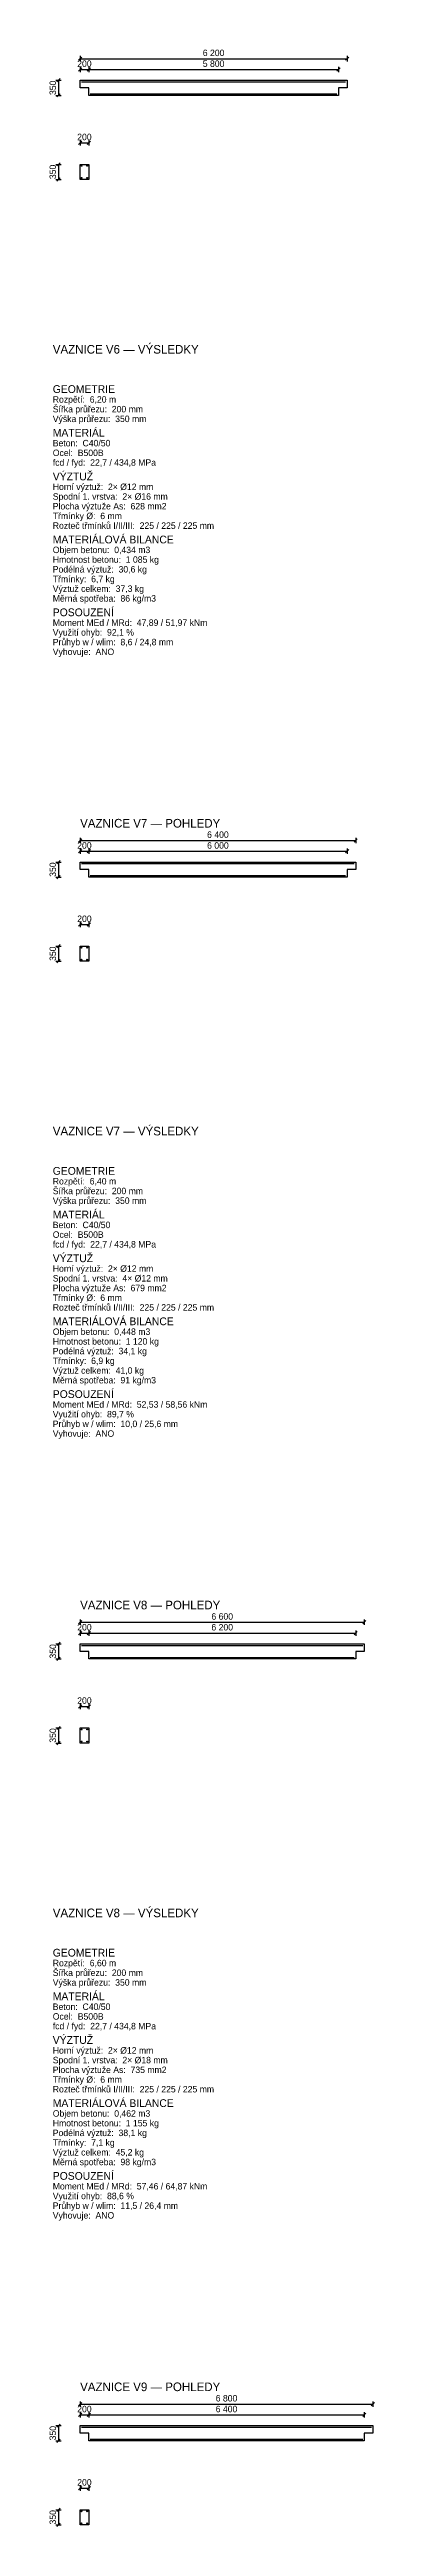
# Model space of a CAD drawing. Header units: millimetres. Extents: x -309 to 21690, y -1871722 to 127.
# Drawn here: x -77 to 7472, y -1168269 to -1110844 of the extents above; entities that cross this region are included whole.
import ezdxf
from ezdxf.enums import TextEntityAlignment as Align

# ---------------------------------------------------------------- set-up
doc = ezdxf.new("R2010")
doc.units = ezdxf.units.MM
for name, color, linetype in [('OPTICORS_BETON', 7, 'CONTINUOUS'), ('OPTICORS_KOTY', 3, 'CONTINUOUS'), ('OPTICORS_VYZTUZ', 1, 'CONTINUOUS')]:
    doc.layers.add(name, color=color, linetype=linetype)

msp = doc.modelspace()

# ---------------------------------------------------------------- linework, layer by layer
at = {"layer": 'OPTICORS_BETON'}
for points in [[(635, -1111556.25), (6835, -1111556.25), (6835, -1111731.25), (6635, -1111731.25), (6635, -1111906.25), (835, -1111906.25), (835, -1111731.25), (635, -1111731.25)], [(635, -1113506.25), (835, -1113506.25), (835, -1113856.25), (635, -1113856.25)], [(635, -1129681.25), (7035, -1129681.25), (7035, -1129856.25), (6835, -1129856.25), (6835, -1130031.25), (835, -1130031.25), (835, -1129856.25), (635, -1129856.25)], [(635, -1131631.25), (835, -1131631.25), (835, -1131981.25), (635, -1131981.25)], [(635, -1147806.25), (7235, -1147806.25), (7235, -1147981.25), (7035, -1147981.25), (7035, -1148156.25), (835, -1148156.25), (835, -1147981.25), (635, -1147981.25)], [(635, -1149756.25), (835, -1149756.25), (835, -1150106.25), (635, -1150106.25)], [(635, -1165931.25), (7435, -1165931.25), (7435, -1166106.25), (7235, -1166106.25), (7235, -1166281.25), (835, -1166281.25), (835, -1166106.25), (635, -1166106.25)], [(635, -1167881.25), (835, -1167881.25), (835, -1168231.25), (635, -1168231.25)]]:
    msp.add_lwpolyline(points, close=True, dxfattribs=at)
at = {"layer": 'OPTICORS_KOTY'}
for p, q in [((597.5, -1111093.75), (672.5, -1111018.75)), ((635, -1110993.75), (635, -1111118.75)), ((635, -1111056.25), (6835, -1111056.25)), ((6797.5, -1111093.75), (6872.5, -1111018.75)), ((6835, -1110993.75), (6835, -1111118.75)), ((72.5, -1111556.25), (197.5, -1111556.25)), ((97.5, -1111593.75), (172.5, -1111518.75)), ((135, -1111556.25), (135, -1111906.25)), ((597.5, -1111343.75), (672.5, -1111268.75)), ((635, -1111243.75), (635, -1111368.75)), ((635, -1111306.25), (835, -1111306.25)), ((797.5, -1111343.75), (872.5, -1111268.75)), ((797.5, -1111343.75), (872.5, -1111268.75)), ((835, -1111243.75), (835, -1111368.75)), ((835, -1111243.75), (835, -1111368.75)), ((835, -1111306.25), (6635, -1111306.25)), ((6597.5, -1111343.75), (6672.5, -1111268.75)), ((6635, -1111243.75), (6635, -1111368.75)), ((72.5, -1111906.25), (197.5, -1111906.25)), ((97.5, -1111943.75), (172.5, -1111868.75)), ((597.5, -1113043.75), (672.5, -1112968.75)), ((635, -1112943.75), (635, -1113068.75)), ((635, -1113006.25), (835, -1113006.25)), ((797.5, -1113043.75), (872.5, -1112968.75)), ((835, -1112943.75), (835, -1113068.75)), ((72.5, -1113506.25), (197.5, -1113506.25)), ((72.5, -1113856.25), (197.5, -1113856.25)), ((97.5, -1113543.75), (172.5, -1113468.75)), ((97.5, -1113893.75), (172.5, -1113818.75)), ((135, -1113506.25), (135, -1113856.25)), ((597.5, -1129218.75), (672.5, -1129143.75)), ((597.5, -1129468.75), (672.5, -1129393.75)), ((635, -1129118.75), (635, -1129243.75)), ((635, -1129181.25), (7035, -1129181.25)), ((635, -1129368.75), (635, -1129493.75)), ((635, -1129431.25), (835, -1129431.25)), ((797.5, -1129468.75), (872.5, -1129393.75)), ((797.5, -1129468.75), (872.5, -1129393.75)), ((835, -1129368.75), (835, -1129493.75)), ((835, -1129368.75), (835, -1129493.75)), ((835, -1129431.25), (6835, -1129431.25)), ((6797.5, -1129468.75), (6872.5, -1129393.75)), ((6835, -1129368.75), (6835, -1129493.75)), ((6997.5, -1129218.75), (7072.5, -1129143.75)), ((7035, -1129118.75), (7035, -1129243.75)), ((72.5, -1129681.25), (197.5, -1129681.25)), ((72.5, -1130031.25), (197.5, -1130031.25)), ((97.5, -1129718.75), (172.5, -1129643.75)), ((97.5, -1130068.75), (172.5, -1129993.75)), ((135, -1129681.25), (135, -1130031.25)), ((597.5, -1131168.75), (672.5, -1131093.75)), ((635, -1131068.75), (635, -1131193.75)), ((635, -1131131.25), (835, -1131131.25)), ((797.5, -1131168.75), (872.5, -1131093.75)), ((835, -1131068.75), (835, -1131193.75)), ((72.5, -1131631.25), (197.5, -1131631.25)), ((97.5, -1131668.75), (172.5, -1131593.75)), ((135, -1131631.25), (135, -1131981.25)), ((72.5, -1131981.25), (197.5, -1131981.25)), ((97.5, -1132018.75), (172.5, -1131943.75)), ((597.5, -1147343.75), (672.5, -1147268.75)), ((635, -1147243.75), (635, -1147368.75)), ((635, -1147306.25), (7235, -1147306.25)), ((7197.5, -1147343.75), (7272.5, -1147268.75)), ((7235, -1147243.75), (7235, -1147368.75)), ((72.5, -1147806.25), (197.5, -1147806.25)), ((97.5, -1147843.75), (172.5, -1147768.75)), ((135, -1147806.25), (135, -1148156.25)), ((597.5, -1147593.75), (672.5, -1147518.75)), ((635, -1147493.75), (635, -1147618.75)), ((635, -1147556.25), (835, -1147556.25)), ((797.5, -1147593.75), (872.5, -1147518.75)), ((797.5, -1147593.75), (872.5, -1147518.75)), ((835, -1147493.75), (835, -1147618.75)), ((835, -1147493.75), (835, -1147618.75)), ((835, -1147556.25), (7035, -1147556.25)), ((6997.5, -1147593.75), (7072.5, -1147518.75)), ((7035, -1147493.75), (7035, -1147618.75)), ((72.5, -1148156.25), (197.5, -1148156.25)), ((97.5, -1148193.75), (172.5, -1148118.75)), ((597.5, -1149293.75), (672.5, -1149218.75)), ((635, -1149193.75), (635, -1149318.75)), ((635, -1149256.25), (835, -1149256.25)), ((797.5, -1149293.75), (872.5, -1149218.75)), ((835, -1149193.75), (835, -1149318.75)), ((72.5, -1149756.25), (197.5, -1149756.25)), ((72.5, -1150106.25), (197.5, -1150106.25)), ((97.5, -1149793.75), (172.5, -1149718.75)), ((97.5, -1150143.75), (172.5, -1150068.75)), ((135, -1149756.25), (135, -1150106.25)), ((597.5, -1165468.75), (672.5, -1165393.75)), ((597.5, -1165718.75), (672.5, -1165643.75)), ((635, -1165368.75), (635, -1165493.75)), ((635, -1165431.25), (7435, -1165431.25)), ((635, -1165618.75), (635, -1165743.75)), ((635, -1165681.25), (835, -1165681.25)), ((797.5, -1165718.75), (872.5, -1165643.75)), ((797.5, -1165718.75), (872.5, -1165643.75)), ((835, -1165618.75), (835, -1165743.75)), ((835, -1165618.75), (835, -1165743.75)), ((835, -1165681.25), (7235, -1165681.25)), ((7197.5, -1165718.75), (7272.5, -1165643.75)), ((7235, -1165618.75), (7235, -1165743.75)), ((7397.5, -1165468.75), (7472.5, -1165393.75)), ((7435, -1165368.75), (7435, -1165493.75)), ((72.5, -1165931.25), (197.5, -1165931.25)), ((72.5, -1166281.25), (197.5, -1166281.25)), ((97.5, -1165968.75), (172.5, -1165893.75)), ((97.5, -1166318.75), (172.5, -1166243.75)), ((135, -1165931.25), (135, -1166281.25)), ((597.5, -1167418.75), (672.5, -1167343.75)), ((635, -1167318.75), (635, -1167443.75)), ((635, -1167381.25), (835, -1167381.25)), ((797.5, -1167418.75), (872.5, -1167343.75)), ((835, -1167318.75), (835, -1167443.75)), ((72.5, -1167881.25), (197.5, -1167881.25)), ((97.5, -1167918.75), (172.5, -1167843.75)), ((135, -1167881.25), (135, -1168231.25)), ((72.5, -1168231.25), (197.5, -1168231.25)), ((97.5, -1168268.75), (172.5, -1168193.75))]:
    msp.add_line(p, q, dxfattribs=at)
at = {"layer": 'OPTICORS_VYZTUZ'}
for p, q in [((670, -1111591.25), (6800, -1111591.25)), ((870, -1111871.25), (6600, -1111871.25)), ((670, -1129716.25), (7000, -1129716.25)), ((870, -1129996.25), (6800, -1129996.25)), ((670, -1147841.25), (7200, -1147841.25)), ((870, -1148121.25), (7000, -1148121.25)), ((670, -1165966.25), (7400, -1165966.25)), ((870, -1166246.25), (7200, -1166246.25))]:
    msp.add_line(p, q, dxfattribs=at)
for centre in [(670, -1113541.25), (670, -1113821.25), (800, -1113541.25), (800, -1113821.25), (670, -1131666.25), (800, -1131666.25), (670, -1131946.25), (800, -1131946.25), (670, -1149791.25), (670, -1150071.25), (800, -1149791.25), (800, -1150071.25), (670, -1167916.25), (800, -1167916.25), (670, -1168196.25), (800, -1168196.25)]:
    msp.add_circle(centre, 10, dxfattribs=at)

# ---------------------------------------------------------------- texts
at = {"layer": 'OPTICORS_KOTY'}
for s, p in [('200', (735, -1111171.25)), ('5 800', (3735, -1111171.25)), ('6 200', (3735, -1110921.25)), ('200', (735, -1112871.25)), ('6 400', (3835, -1129046.25)), ('200', (735, -1129296.25)), ('6 000', (3835, -1129296.25)), ('200', (735, -1130996.25)), ('200', (735, -1147421.25)), ('6 600', (3935, -1147171.25)), ('6 200', (3935, -1147421.25)), ('200', (735, -1149121.25)), ('200', (735, -1165546.25)), ('6 800', (4035, -1165296.25)), ('6 400', (4035, -1165546.25)), ('200', (735, -1167246.25))]:
    msp.add_text(s, height=150, dxfattribs=at).set_placement(p, align=Align.MIDDLE)
for p in [(0, -1111731.25), (0, -1113681.25), (0, -1129856.25), (0, -1131806.25), (0, -1147981.25), (0, -1149931.25), (0, -1166106.25), (0, -1168056.25)]:
    msp.add_text('350', height=150, rotation=90, dxfattribs=at).set_placement(p, align=Align.MIDDLE)
for s, height, p in [('VAZNICE V6 — VÝSLEDKY', 200, (0, -1117893.75)), ('GEOMETRIE', 180, (0, -1118806.25)), ('Šířka průřezu:  200 mm', 150, (0, -1119256.25)), ('Rozpětí:  6,20 m', 150, (0, -1119031.25)), ('Výška průřezu:  350 mm', 150, (0, -1119481.25)), ('MATERIÁL', 180, (0, -1119818.75)), ('fcd / fyd:  22,7 / 434,8 MPa', 150, (0, -1120493.75)), ('Ocel:  B500B', 150, (0, -1120268.75)), ('Beton:  C40/50', 150, (0, -1120043.75)), ('VÝZTUŽ', 180, (0, -1120831.25)), ('Horní výztuž:  2× %%c12 mm', 150, (0, -1121056.25)), ('Spodní 1. vrstva:  2× %%c16 mm', 150, (0, -1121281.25)), ('Plocha výztuže As:  628 mm2', 150, (0, -1121506.25)), ('Třmínky %%c:  6 mm', 150, (0, -1121731.25)), ('Rozteč třmínků I/II/III:  225 / 225 / 225 mm', 150, (0, -1121956.25)), ('MATERIÁLOVÁ BILANCE', 180, (0, -1122293.75)), ('Objem betonu:  0,434 m3', 150, (0, -1122518.75)), ('Hmotnost betonu:  1 085 kg', 150, (0, -1122743.75)), ('Třmínky:  6,7 kg', 150, (0, -1123193.75)), ('Podélná výztuž:  30,6 kg', 150, (0, -1122968.75)), ('Výztuž celkem:  37,3 kg', 150, (0, -1123418.75)), ('Měrná spotřeba:  86 kg/m3', 150, (0, -1123643.75)), ('POSOUZENÍ', 180, (0, -1123981.25)), ('Využití ohyb:  92,1 %', 150, (0, -1124431.25)), ('Moment MEd / MRd:  47,89 / 51,97 kNm', 150, (0, -1124206.25)), ('Vyhovuje:  ANO', 150, (0, -1124881.25)), ('Průhyb w / wlim:  8,6 / 24,8 mm', 150, (0, -1124656.25)), ('VAZNICE V7 — POHLEDY', 200, (635, -1128881.25)), ('VAZNICE V7 — VÝSLEDKY', 200, (0, -1136018.75)), ('GEOMETRIE', 180, (0, -1136931.25)), ('Rozpětí:  6,40 m', 150, (0, -1137156.25)), ('Výška průřezu:  350 mm', 150, (0, -1137606.25)), ('Šířka průřezu:  200 mm', 150, (0, -1137381.25)), ('Beton:  C40/50', 150, (0, -1138168.75)), ('MATERIÁL', 180, (0, -1137943.75)), ('VÝZTUŽ', 180, (0, -1138956.25)), ('fcd / fyd:  22,7 / 434,8 MPa', 150, (0, -1138618.75)), ('Ocel:  B500B', 150, (0, -1138393.75)), ('Spodní 1. vrstva:  4× %%c12 mm', 150, (0, -1139406.25)), ('Horní výztuž:  2× %%c12 mm', 150, (0, -1139181.25)), ('Třmínky %%c:  6 mm', 150, (0, -1139856.25)), ('Plocha výztuže As:  679 mm2', 150, (0, -1139631.25)), ('Rozteč třmínků I/II/III:  225 / 225 / 225 mm', 150, (0, -1140081.25)), ('MATERIÁLOVÁ BILANCE', 180, (0, -1140418.75)), ('Objem betonu:  0,448 m3', 150, (0, -1140643.75)), ('Hmotnost betonu:  1 120 kg', 150, (0, -1140868.75)), ('Podélná výztuž:  34,1 kg', 150, (0, -1141093.75)), ('Výztuž celkem:  41,0 kg', 150, (0, -1141543.75)), ('Třmínky:  6,9 kg', 150, (0, -1141318.75)), ('Měrná spotřeba:  91 kg/m3', 150, (0, -1141768.75)), ('Moment MEd / MRd:  52,53 / 58,56 kNm', 150, (0, -1142331.25)), ('POSOUZENÍ', 180, (0, -1142106.25)), ('Využití ohyb:  89,7 %', 150, (0, -1142556.25)), ('Průhyb w / wlim:  10,0 / 25,6 mm', 150, (0, -1142781.25)), ('Vyhovuje:  ANO', 150, (0, -1143006.25)), ('VAZNICE V8 — POHLEDY', 200, (635, -1147006.25)), ('VAZNICE V8 — VÝSLEDKY', 200, (0, -1154143.75)), ('Šířka průřezu:  200 mm', 150, (0, -1155506.25)), ('GEOMETRIE', 180, (0, -1155056.25)), ('Rozpětí:  6,60 m', 150, (0, -1155281.25)), ('Výška průřezu:  350 mm', 150, (0, -1155731.25)), ('MATERIÁL', 180, (0, -1156068.75)), ('Ocel:  B500B', 150, (0, -1156518.75)), ('Beton:  C40/50', 150, (0, -1156293.75)), ('VÝZTUŽ', 180, (0, -1157081.25)), ('fcd / fyd:  22,7 / 434,8 MPa', 150, (0, -1156743.75)), ('Spodní 1. vrstva:  2× %%c18 mm', 150, (0, -1157531.25)), ('Horní výztuž:  2× %%c12 mm', 150, (0, -1157306.25)), ('Plocha výztuže As:  735 mm2', 150, (0, -1157756.25)), ('Třmínky %%c:  6 mm', 150, (0, -1157981.25)), ('Rozteč třmínků I/II/III:  225 / 225 / 225 mm', 150, (0, -1158206.25)), ('Objem betonu:  0,462 m3', 150, (0, -1158768.75)), ('MATERIÁLOVÁ BILANCE', 180, (0, -1158543.75)), ('Třmínky:  7,1 kg', 150, (0, -1159443.75)), ('Hmotnost betonu:  1 155 kg', 150, (0, -1158993.75)), ('Podélná výztuž:  38,1 kg', 150, (0, -1159218.75)), ('Výztuž celkem:  45,2 kg', 150, (0, -1159668.75)), ('Měrná spotřeba:  98 kg/m3', 150, (0, -1159893.75)), ('Využití ohyb:  88,6 %', 150, (0, -1160681.25)), ('Moment MEd / MRd:  57,46 / 64,87 kNm', 150, (0, -1160456.25)), ('POSOUZENÍ', 180, (0, -1160231.25)), ('Vyhovuje:  ANO', 150, (0, -1161131.25)), ('Průhyb w / wlim:  11,5 / 26,4 mm', 150, (0, -1160906.25)), ('VAZNICE V9 — POHLEDY', 200, (635, -1165131.25))]:
    msp.add_text(s, height=height, dxfattribs=at).set_placement(p)

doc.saveas('drawing.dxf')
